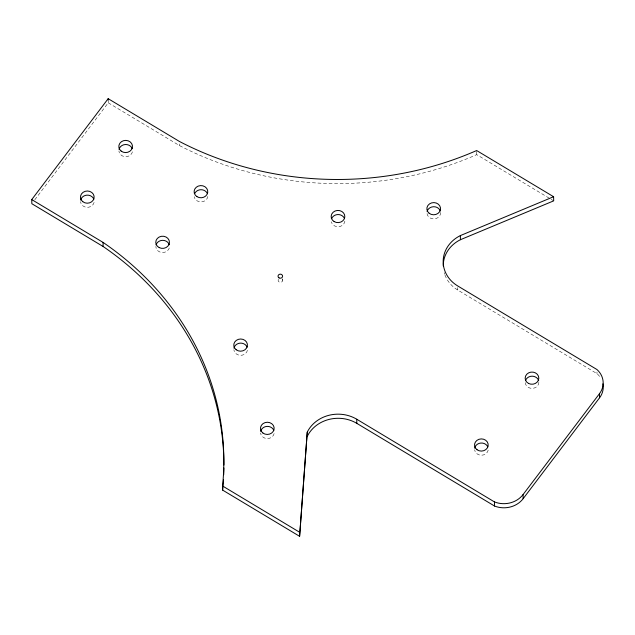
<?xml version="1.0" encoding="UTF-8"?>
<svg xmlns="http://www.w3.org/2000/svg" width="635" height="635" viewBox="0 0 635 635"><rect width="100%" height="100%" fill="white"/><g stroke="black" fill="none" stroke-linecap="round" stroke-linejoin="round"><path stroke-width="0.48" stroke-dasharray="3.17 2.38" d="M34.814 199.763L108.252 102.806L108.22 101.155M108.252 102.806L179.554 145.613A314.571 280.535 -1.1 0 0 476.726 154.654L550.307 198.826M551.148 199.334L553.688 200.858M444.952 275.019A33.115 29.527 -1.1 0 0 457.787 290.068L597.003 373.642A21.344 19.034 -1.1 0 1 600.853 378.317M596.971 371.991L597.003 373.642M476.663 151.36L476.726 154.654M457.74 287.591L457.787 290.068M282.638 278.773L282.67 280.424M179.522 143.962L179.554 145.613M444.667 274.225A33.115 29.527 -1.1 0 1 444.175 272.606M207.812 196.477A6.834 6.096 -1.1 0 1 201.136 201.906A6.834 6.096 -1.1 0 1 194.262 196.731M169.291 247.952A6.834 6.096 -1.1 0 1 161.822 252.476A6.834 6.096 -1.1 0 1 155.845 246.483M94.091 202.39A6.834 6.096 -1.1 0 1 86.939 207.312A6.834 6.096 -1.1 0 1 80.566 201.644M132.429 151.781A6.834 6.096 -1.1 0 1 125.27 156.694A6.834 6.096 -1.1 0 1 118.904 151.019M247.404 350.298A6.834 6.096 -1.1 0 1 240.324 355.306A6.834 6.096 -1.1 0 1 233.87 349.726M344.884 221.075A6.834 6.096 -1.1 0 1 338.447 226.727A6.834 6.096 -1.1 0 1 331.351 221.798M274.122 433.562A6.834 6.096 -1.1 0 1 267.033 438.563A6.834 6.096 -1.1 0 1 260.588 432.967M440.603 212.487A6.834 6.096 -1.1 0 1 434.118 218.9A6.834 6.096 -1.1 0 1 426.95 213.146M488.188 450.064A6.834 6.096 -1.1 0 1 481.235 455.216A6.834 6.096 -1.1 0 1 474.639 449.763M538.901 382.31A6.834 6.096 -1.1 0 1 532.003 388.374A6.834 6.096 -1.1 0 1 525.232 382.246M282.424 279.392A2.278 2.032 -1.1 0 1 280.265 282.345A2.278 2.032 -1.1 0 1 278.487 279.217"/><path stroke-width="0.95" d="M553.609 196.731L476.647 150.535A314.571 280.535 -1.1 0 1 179.475 141.486L108.172 98.687L31.75 199.581L103.053 242.387A310.372 276.789 -1.1 0 1 222.567 485.989L222.647 490.117L299.601 536.313L307.261 432.117A33.536 29.908 -1.1 0 1 356.743 419.235L494.443 501.904A23.13 20.63 -1.1 0 0 523.081 494.546L599.503 393.644A21.344 19.034 -1.1 0 0 596.924 369.514L457.708 285.94A33.115 29.527 -1.1 0 1 460.351 235.593L553.609 196.731L553.688 200.858L460.431 239.712A33.115 29.527 -1.1 0 0 443.246 265.962M299.601 536.313L307.261 432.117M307.34 436.237A33.536 29.908 -1.1 0 1 356.822 423.362L494.522 506.024A23.13 20.63 -1.1 0 0 523.153 498.673L599.583 397.772A21.344 19.034 -1.1 0 0 602.94 383.826M223.901 465.058A310.372 276.789 -1.1 0 0 103.132 246.507L31.829 203.708L31.75 199.581M222.567 485.989L299.522 532.193M599.503 393.644L599.583 397.772M523.081 494.546L523.153 498.673M494.443 501.904L494.522 506.024M460.351 235.593L460.431 239.712M356.743 419.235L356.822 423.362M108.172 98.687L108.204 100.33M103.053 242.387L103.132 246.507M223.893 467.955A310.372 276.789 -1.1 0 1 223.718 474.702M223.488 479.528A310.372 276.789 -1.1 0 1 222.647 490.117M194.667 193.596A6.834 6.096 -1.1 0 1 200.906 189.714A6.834 6.096 -1.1 0 1 207.296 193.357M156.075 244.904A6.834 6.096 -1.1 0 1 162.647 240.332A6.834 6.096 -1.1 0 1 169.275 244.792M80.685 200.057A6.834 6.096 -1.1 0 1 86.947 195.143A6.834 6.096 -1.1 0 1 93.861 199.239M119.023 149.431A6.834 6.096 -1.1 0 1 125.293 144.526A6.834 6.096 -1.1 0 1 132.207 148.63M233.958 348.131A6.834 6.096 -1.1 0 1 240.141 343.138A6.834 6.096 -1.1 0 1 247.126 347.154M331.613 218.654A6.834 6.096 -1.1 0 1 337.685 214.559A6.834 6.096 -1.1 0 1 344.226 217.98M260.683 431.379A6.834 6.096 -1.1 0 1 266.875 426.395A6.834 6.096 -1.1 0 1 273.844 430.419M427.093 211.558A6.834 6.096 -1.1 0 1 433.435 206.724A6.834 6.096 -1.1 0 1 440.285 210.923M474.694 448.167A6.834 6.096 -1.1 0 1 480.751 443.055A6.834 6.096 -1.1 0 1 487.831 446.929M525.486 380.675A6.834 6.096 -1.1 0 1 532.13 376.182A6.834 6.096 -1.1 0 1 538.686 380.73M196.874 196.596A6.834 6.096 -1.1 0 0 207.732 192.357A6.834 6.096 -1.1 0 0 198.223 186.103A6.834 6.096 -1.1 0 0 196.874 196.596M159.21 247.61A6.834 6.096 -1.1 0 0 169.442 242.245A6.834 6.096 -1.1 0 0 159.155 237.053A6.834 6.096 -1.1 0 0 159.21 247.61M82.796 201.7A6.834 6.096 -1.1 0 0 94.012 198.271A6.834 6.096 -1.1 0 0 85.114 191.333A6.834 6.096 -1.1 0 0 82.796 201.7M121.134 151.074A6.834 6.096 -1.1 0 0 132.35 147.653A6.834 6.096 -1.1 0 0 123.46 140.716A6.834 6.096 -1.1 0 0 121.134 151.074M236.164 349.75A6.834 6.096 -1.1 0 0 247.325 346.178A6.834 6.096 -1.1 0 0 238.323 339.36A6.834 6.096 -1.1 0 0 236.164 349.75M334.129 221.575A6.834 6.096 -1.1 0 0 344.805 216.956A6.834 6.096 -1.1 0 0 335.026 211.042A6.834 6.096 -1.1 0 0 334.129 221.575M262.874 432.999A6.834 6.096 -1.1 0 0 274.042 429.443A6.834 6.096 -1.1 0 0 265.049 422.608A6.834 6.096 -1.1 0 0 262.874 432.999M429.109 213.225A6.834 6.096 -1.1 0 0 440.38 209.947A6.834 6.096 -1.1 0 0 431.602 202.898A6.834 6.096 -1.1 0 0 429.109 213.225M477.044 449.739A6.834 6.096 -1.1 0 0 488.109 445.945A6.834 6.096 -1.1 0 0 478.933 439.309A6.834 6.096 -1.1 0 0 477.044 449.739M528.518 383.421A6.834 6.096 -1.1 0 0 538.821 378.182A6.834 6.096 -1.1 0 0 528.63 372.864A6.834 6.096 -1.1 0 0 528.518 383.421M279.067 277.9A2.278 2.032 -1.1 0 0 282.591 276.296A2.278 2.032 -1.1 0 0 279.289 274.383A2.278 2.032 -1.1 0 0 279.067 277.9"/></g></svg>
